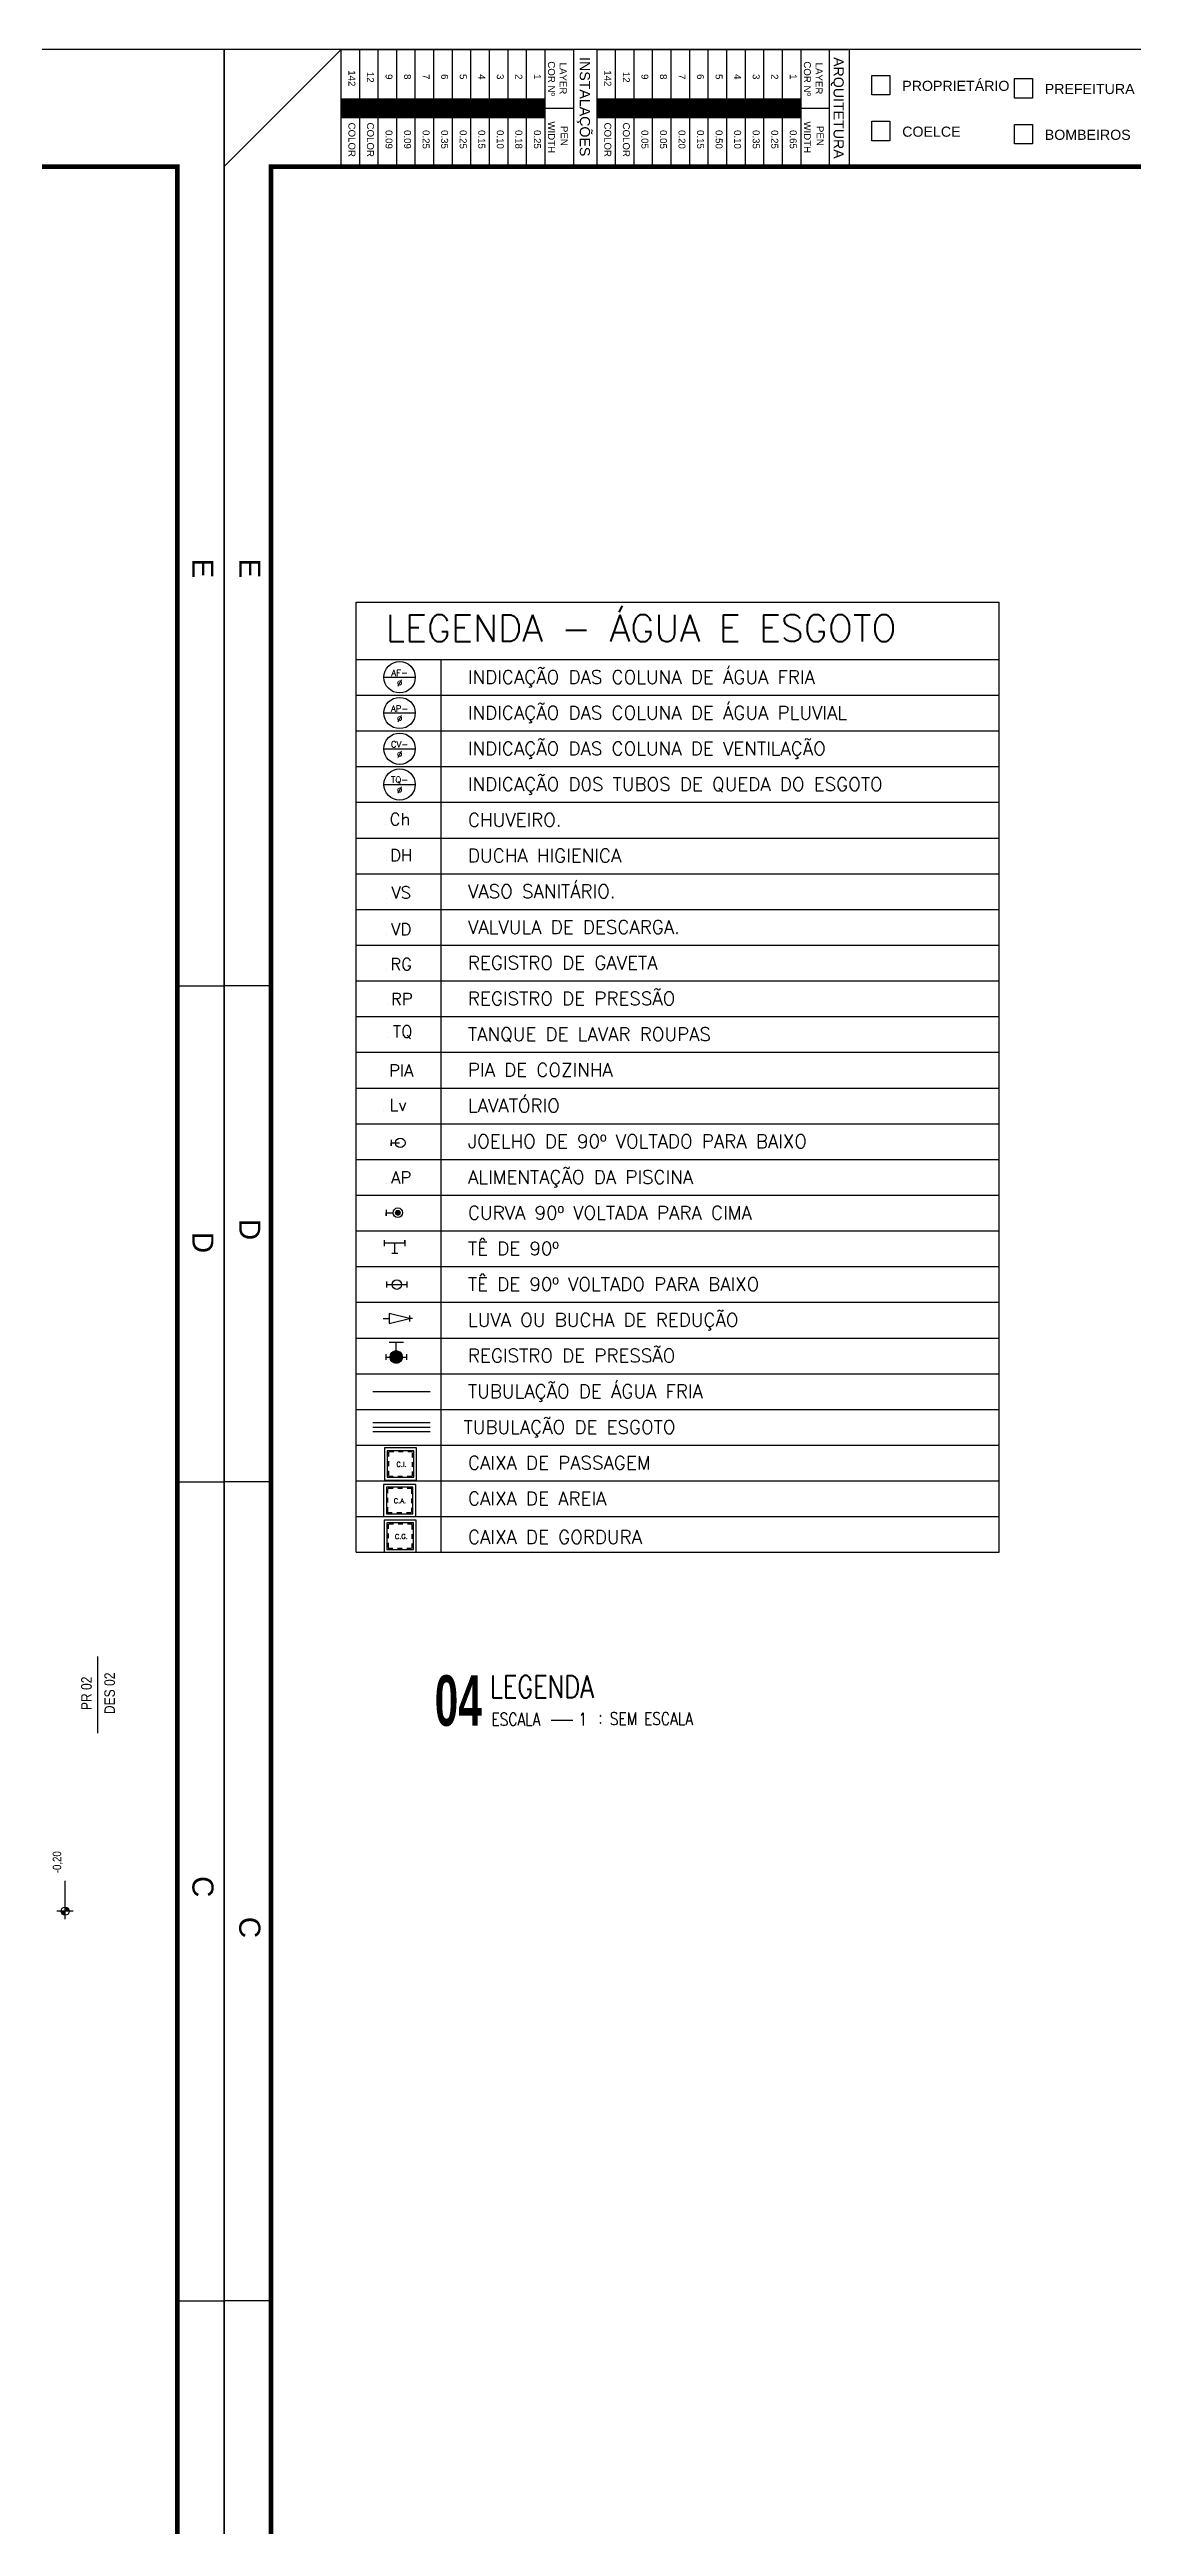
# Model space of a CAD drawing. Header units: millimetres. Extents: x 1904 to 2142, y -1319 to -1235.
# Drawn here: x 2019.3 to 2042.5, y -1287.8 to -1234.9 of the extents above; entities that cross this region are included whole.
import ezdxf
from ezdxf.enums import TextEntityAlignment as Align

# ---------------------------------------------------------------- set-up
doc = ezdxf.new("R2010")
doc.units = ezdxf.units.MM
doc.header["$LTSCALE"] = 30
doc.linetypes.add('HIDDEN', pattern=[0.375, 0.25, -0.125])
doc.linetypes.add('HIDDENX2', pattern=[0.75, 0.5, -0.25])
doc.layers.get('0').update_dxf_attribs({"linetype": 'CONTINUOUS'})
for name, color, linetype in [('arquitetura', 8, 'CONTINUOUS'), ('Eixo', 4, 'HIDDENX2'), ('HIDROGRAFIA', 4, 'CONTINUOUS'), ("PRANCHA - PROJETU'S", 7, 'CONTINUOUS'), ('TUBULAÇÃO_ESGOTO', 5, 'CONTINUOUS'), ('TUBULAÇÃO_HIDRÁULICA', 3, 'CONTINUOUS'), ('TXT_0', 7, 'CONTINUOUS'), ('TXT_1', 2, 'CONTINUOUS'), ('TXT_2', 6, 'CONTINUOUS')]:
    doc.layers.add(name, color=color, linetype=linetype)
doc.layers.add('E-Txt-W', color=7, linetype='CONTINUOUS', lineweight=20)
doc.styles.add('ADITIVOCAD', font='ROMANS.shx')
doc.styles.add('ARIAL', font='arial.ttf', dxfattribs={"height": 2})
doc.styles.add('ESC 1.100', font='ARIALN.TTF', dxfattribs={"height": 0.2})
doc.styles.add('F2', font='ARIALN.TTF')
doc.styles.add('R80', font='simplex.shx', dxfattribs={"height": 12})
doc.styles.add('REG140', font='romans.shx', dxfattribs={"width": 0.8, "height": 0.35})
doc.styles.add('REG60', font='romans.shx', dxfattribs={"width": 0.8, "height": 0.15})
doc.styles.add('REG80', font='romans.shx', dxfattribs={"width": 0.8, "height": 0.18})
doc.styles.add('SANSSERIF2', font='sanssb__.ttf', dxfattribs={"width": 0.8})

# ---------------------------------------------------------------- blocks, each defined once
blk = doc.blocks.new('ADFSGASDFG')
at = {"layer": "PRANCHA - PROJETU'S"}
h = blk.add_hatch(color=1, dxfattribs=at)
h.set_gradient(color1=(255, 0, 0), color2=(255, 0, 0), tint=1)
h.paths.add_polyline_path([(278.03, 60.265), (277.634, 60.265), (277.634, 59.869), (278.03, 59.869)])
h = blk.add_hatch(color=1, dxfattribs=at)
h.set_gradient(color1=(255, 255, 0), color2=(255, 255, 0), tint=1)
h.paths.add_polyline_path([(278.03, 59.473), (278.03, 59.869), (277.634, 59.869), (277.634, 59.473)])
h = blk.add_hatch(color=1, dxfattribs=at)
h.set_gradient(color1=(0, 255, 0), color2=(0, 255, 0), tint=1)
h.paths.add_polyline_path([(278.03, 59.473), (277.634, 59.473), (277.634, 59.077), (278.03, 59.077)])
h = blk.add_hatch(color=1, dxfattribs=at)
h.set_gradient(color1=(0, 255, 255), color2=(0, 255, 255), tint=1)
h.paths.add_polyline_path([(278.03, 59.077), (277.634, 59.077), (277.634, 58.681), (278.03, 58.681)])
h = blk.add_hatch(color=1, dxfattribs=at)
h.set_gradient(color1=(0, 0, 255), color2=(0, 0, 255), tint=1)
h.paths.add_polyline_path([(278.03, 58.681), (277.634, 58.681), (277.634, 58.285), (278.03, 58.285)])
h = blk.add_hatch(color=1, dxfattribs=at)
h.set_gradient(color1=(255, 0, 255), color2=(255, 0, 255), tint=1)
h.paths.add_polyline_path([(278.03, 58.285), (277.634, 58.285), (277.634, 57.889), (278.03, 57.889)])
h = blk.add_hatch(color=1, dxfattribs=at)
h.set_gradient(color1=(255, 255, 255), tint=1)
h.paths.add_polyline_path([(278.03, 57.889), (277.634, 57.889), (277.634, 57.493), (278.03, 57.493)])
h = blk.add_hatch(color=1, dxfattribs=at)
h.set_gradient(color1=(128, 128, 128), color2=(128, 128, 128), tint=1)
h.paths.add_polyline_path([(278.03, 57.493), (277.634, 57.493), (277.634, 57.097), (278.03, 57.097)])
h = blk.add_hatch(color=1, dxfattribs=at)
h.set_gradient(color1=(192, 192, 192), color2=(192, 192, 192), tint=1)
h.paths.add_polyline_path([(278.03, 57.097), (277.634, 57.097), (277.634, 56.701), (278.03, 56.701)])
h = blk.add_hatch(color=1, dxfattribs=at)
h.set_gradient(color1=(204, 0, 0), color2=(204, 0, 0), tint=1)
h.paths.add_polyline_path([(278.03, 56.305), (278.03, 56.701), (277.634, 56.701), (277.634, 56.305)])
h = blk.add_hatch(color=1, dxfattribs=at)
h.set_gradient(color1=(0, 153, 204), color2=(0, 153, 204), tint=1)
h.paths.add_polyline_path([(278.03, 56.305), (277.634, 56.305), (277.634, 55.909), (278.03, 55.909)])
h = blk.add_hatch(color=1, dxfattribs=at)
h.set_gradient(color1=(255, 0, 0), color2=(255, 0, 0), tint=1)
h.paths.add_polyline_path([(278.03, 54.802), (277.634, 54.802), (277.634, 54.406), (278.03, 54.406)])
h = blk.add_hatch(color=1, dxfattribs=at)
h.set_gradient(color1=(255, 255, 0), color2=(255, 255, 0), tint=1)
h.paths.add_polyline_path([(278.03, 54.01), (278.03, 54.406), (277.634, 54.406), (277.634, 54.01)])
h = blk.add_hatch(color=1, dxfattribs=at)
h.set_gradient(color1=(0, 255, 0), color2=(0, 255, 0), tint=1)
h.paths.add_polyline_path([(278.03, 54.01), (277.634, 54.01), (277.634, 53.614), (278.03, 53.614)])
h = blk.add_hatch(color=1, dxfattribs=at)
h.set_gradient(color1=(0, 255, 255), color2=(0, 255, 255), tint=1)
h.paths.add_polyline_path([(278.03, 53.614), (277.634, 53.614), (277.634, 53.218), (278.03, 53.218)])
h = blk.add_hatch(color=1, dxfattribs=at)
h.set_gradient(color1=(0, 0, 255), color2=(0, 0, 255), tint=1)
h.paths.add_polyline_path([(278.03, 53.218), (277.634, 53.218), (277.634, 52.822), (278.03, 52.822)])
h = blk.add_hatch(color=1, dxfattribs=at)
h.set_gradient(color1=(255, 0, 255), color2=(255, 0, 255), tint=1)
h.paths.add_polyline_path([(278.03, 52.822), (277.634, 52.822), (277.634, 52.426), (278.03, 52.426)])
h = blk.add_hatch(color=1, dxfattribs=at)
h.set_gradient(color1=(255, 255, 255), tint=1)
h.paths.add_polyline_path([(278.03, 52.426), (277.634, 52.426), (277.634, 52.03), (278.03, 52.03)])
h = blk.add_hatch(color=1, dxfattribs=at)
h.set_gradient(color1=(128, 128, 128), color2=(128, 128, 128), tint=1)
h.paths.add_polyline_path([(278.03, 52.03), (277.634, 52.03), (277.634, 51.634), (278.03, 51.634)])
h = blk.add_hatch(color=1, dxfattribs=at)
h.set_gradient(color1=(192, 192, 192), color2=(192, 192, 192), tint=1)
h.paths.add_polyline_path([(278.03, 51.634), (277.634, 51.634), (277.634, 51.238), (278.03, 51.238)])
h = blk.add_hatch(color=1, dxfattribs=at)
h.set_gradient(color1=(204, 0, 0), color2=(204, 0, 0), tint=1)
h.paths.add_polyline_path([(278.03, 50.842), (278.03, 51.238), (277.634, 51.238), (277.634, 50.842)])
h = blk.add_hatch(color=1, dxfattribs=at)
h.set_gradient(color1=(0, 153, 204), color2=(0, 153, 204), tint=1)
h.paths.add_polyline_path([(278.03, 50.842), (277.634, 50.842), (277.634, 50.446), (278.03, 50.446)])
at = {"layer": "PRANCHA - PROJETU'S", "color": 1}
for p, q in [((360.678, 107.346), (276.578, 107.346)), ((276.578, 107.346), (276.578, 47.946)), ((296.578, 106.346), (296.578, 107.346)), ((307.178, 106.346), (307.178, 107.346)), ((279.078, 47.946), (276.578, 50.446)), ((296.578, 48.946), (296.578, 47.946)), ((307.178, 48.946), (307.178, 47.946)), ((307.178, 48.946), (307.178, 47.946)), ((276.578, 47.946), (360.678, 47.946))]:
    blk.add_line(p, q, dxfattribs=at)
at = {"layer": "PRANCHA - PROJETU'S"}
for p, q in [((279.086, 61.299), (276.578, 61.299)), ((276.578, 55.909), (276.578, 61.272)), ((279.086, 60.876), (276.578, 60.876)), ((279.086, 60.876), (276.578, 60.876)), ((277.832, 60.265), (277.832, 60.876)), ((279.086, 60.876), (279.086, 55.909)), ((279.086, 60.265), (276.578, 60.265)), ((279.086, 59.869), (276.578, 59.869)), ((277.634, 55.909), (277.634, 60.265)), ((278.03, 55.909), (278.03, 60.265)), ((279.086, 59.473), (276.578, 59.473)), ((279.086, 59.077), (276.578, 59.077)), ((279.086, 58.681), (276.578, 58.681)), ((279.086, 58.285), (276.578, 58.285)), ((279.086, 57.889), (276.578, 57.889)), ((279.086, 57.493), (276.578, 57.493)), ((279.086, 57.097), (276.578, 57.097)), ((279.086, 56.701), (276.578, 56.701)), ((279.086, 56.305), (276.578, 56.305)), ((279.086, 55.909), (276.578, 55.909)), ((279.086, 55.413), (276.578, 55.413)), ((276.578, 50.446), (276.578, 55.413)), ((277.832, 54.802), (277.832, 55.413)), ((279.086, 55.413), (279.086, 50.446)), ((279.086, 54.802), (276.578, 54.802)), ((277.634, 50.446), (277.634, 54.802)), ((278.03, 50.446), (278.03, 54.802)), ((279.086, 54.406), (276.578, 54.406)), ((279.086, 54.01), (276.578, 54.01)), ((279.086, 53.614), (276.578, 53.614)), ((279.086, 53.218), (276.578, 53.218)), ((279.086, 52.822), (276.578, 52.822)), ((279.086, 52.426), (276.578, 52.426)), ((279.086, 52.03), (276.578, 52.03)), ((279.086, 51.634), (276.578, 51.634)), ((279.086, 51.238), (276.578, 51.238)), ((279.086, 50.842), (276.578, 50.842)), ((279.086, 50.446), (276.578, 50.446))]:
    blk.add_line(p, q, dxfattribs=at)
at = {"layer": "PRANCHA - PROJETU'S", "color": 4, "const_width": 0.1}
blk.add_lwpolyline([(279.078, 106.346), (359.678, 106.346), (359.678, 48.946), (279.078, 48.946)], close=True, dxfattribs=at)
at = {"layer": "PRANCHA - PROJETU'S"}
for points in [[(277.197, 65.206), (277.615, 65.206), (277.615, 64.821), (277.197, 64.821)], [(278.176, 65.206), (278.594, 65.206), (278.594, 64.821), (278.176, 64.821)], [(277.13, 62.158), (277.548, 62.158), (277.548, 61.773), (277.13, 61.773)], [(278.109, 62.158), (278.526, 62.158), (278.526, 61.773), (278.109, 61.773)]]:
    blk.add_lwpolyline(points, close=True, dxfattribs=at)
at = {"layer": "PRANCHA - PROJETU'S", "color": 50, "linetype": 'Continuous', "style": 'ARIAL'}
for s, p in [('E', (287.661, 106.896)), ('D', (302.065, 106.896)), ('C', (315.828, 106.896)), ('E', (287.661, 48.496)), ('D', (301.788, 48.496)), ('C', (316.698, 48.496)), ('C', (316.698, 48.496))]:
    blk.add_text(s, height=0.45, dxfattribs=at).set_placement(p, align=Align.MIDDLE)
at = {"layer": "PRANCHA - PROJETU'S", "color": 2, "style": 'ARIAL'}
for s, height, p in [('PREFEITURA', 0.2168, (277.312, 65.469)), ('BOMBEIROS', 0.2168, (278.291, 65.469)), ('PROPRIETÁRIO', 0.21676, (277.245, 62.426)), ('COELCE', 0.2168, (278.224, 62.426))]:
    blk.add_text(s, height=height, rotation=90, dxfattribs=at).set_placement(p, align=Align.TOP_LEFT)
for s, p in [('ARQUITETURA', (276.74, 61.176)), ('INSTALAÇÕES', (276.74, 55.759))]:
    blk.add_text(s, height=0.21676, dxfattribs=at).set_placement(p, align=Align.TOP_LEFT)
at = {"layer": "PRANCHA - PROJETU'S", "style": 'ARIAL'}
for s, height, p in [('COR Nº', 0.1479, (276.83, 60.474)), ('LAYER', 0.1479, (276.858, 60.724)), ('WIDTH', 0.1479, (278.113, 60.474)), ('PEN', 0.1479, (278.211, 60.747)), ('1', 0.148, (277.102, 60.173)), ('0.65', 0.1479, (278.298, 60.173)), ('3', 0.148, (277.102, 59.381)), ('2', 0.148, (277.102, 59.777)), ('0.25', 0.1479, (278.298, 59.777)), ('0.35', 0.1479, (278.298, 59.381)), ('4', 0.148, (277.102, 58.985)), ('0.10', 0.1479, (278.298, 58.985)), ('5', 0.148, (277.102, 58.589)), ('0.50', 0.1479, (278.298, 58.589)), ('6', 0.148, (277.102, 58.193)), ('7', 0.148, (277.102, 57.797)), ('0.15', 0.1479, (278.298, 58.193)), ('0.20', 0.1479, (278.298, 57.797)), ('8', 0.148, (277.102, 57.401)), ('0.05', 0.1479, (278.298, 57.401)), ('9', 0.148, (277.102, 57.005)), ('0.05', 0.1479, (278.298, 57.005)), ('142', 0.1479, (277.02, 56.213)), ('12', 0.1479, (277.055, 56.609)), ('COLOR', 0.1479, (278.138, 56.609)), ('COLOR', 0.1479, (278.138, 56.213)), ('LAYER', 0.1479, (276.858, 55.261)), ('PEN', 0.1479, (278.211, 55.284)), ('COR Nº', 0.1479, (276.83, 55.011)), ('1', 0.148, (277.102, 54.71)), ('WIDTH', 0.1479, (278.113, 55.011)), ('0.25', 0.1479, (278.298, 54.71)), ('2', 0.148, (277.102, 54.314)), ('0.18', 0.1479, (278.298, 54.314)), ('4', 0.148, (277.102, 53.522)), ('3', 0.148, (277.102, 53.918)), ('0.10', 0.1479, (278.298, 53.918)), ('0.15', 0.1479, (278.298, 53.522)), ('5', 0.148, (277.102, 53.126)), ('0.25', 0.1479, (278.298, 53.126)), ('6', 0.148, (277.102, 52.73)), ('0.35', 0.1479, (278.298, 52.73)), ('8', 0.148, (277.102, 51.938)), ('7', 0.148, (277.102, 52.334)), ('0.25', 0.1479, (278.298, 52.334)), ('0.09', 0.1479, (278.298, 51.938)), ('9', 0.148, (277.102, 51.542)), ('0.09', 0.1479, (278.298, 51.542)), ('12', 0.1479, (277.055, 51.146)), ('COLOR', 0.1479, (278.138, 51.146)), ('142', 0.1479, (277.02, 50.75)), ('COLOR', 0.1479, (278.138, 50.75))]:
    blk.add_text(s, height=height, dxfattribs=at).set_placement(p, align=Align.TOP_LEFT)
blk = doc.blocks.new('NV')
at = {"color": 7, "linetype": 'ByBlock', "ltscale": 0.5}
for p, q in [((-2.379, 0), (-1.464, 0)), ((-2.184, -0.194), (-2.184, 0.194))]:
    blk.add_line(p, q, dxfattribs=at)
at = {"color": 7, "ltscale": 2.5}
blk.add_circle((-2.184, 0), 0.0972, dxfattribs=at)
at = {"color": 7}
for points in [[(-2.184, 0), (-2.253, 0.069), (-2.282, 0), (-2.274, 0.037)], [(-2.184, 0), (-2.184, 0.097), (-2.253, 0.069), (-2.222, 0.09)], [(-2.184, 0), (-2.087, 0), (-2.116, -0.069), (-2.095, -0.037)], [(-2.184, 0), (-2.116, -0.069), (-2.184, -0.097), (-2.147, -0.09)]]:
    blk.add_solid(points, dxfattribs=at)
at = {"layer": 'E-Txt-W', "ltscale": 2.5, "style": 'REG60', "width": 0.8}
blk.add_attdef('COTAPISO', (-2.053, 0.048), '', height=0.15, dxfattribs=at)
blk = doc.blocks.new('CRBODADOSÇ')
at = {"layer": "PRANCHA - PROJETU'S", "color": 3}
blk.add_line((164.825, 196.917), (165.288, 196.917), dxfattribs=at)
at = {"layer": "PRANCHA - PROJETU'S", "color": 3, "style": 'REG80', "width": 0.8}
for s, p in [('ESCALA', (163.548, 196.799)), ('1', (165.407, 196.799)), (':', (165.829, 196.842))]:
    blk.add_text(s, height=0.27, dxfattribs=at).set_placement(p)
at = {"layer": "PRANCHA - PROJETU'S", "color": 2, "style": 'REG140', "width": 0.8}
for tag, p in [('PROJETO', (163.521, 198.067)), ('DESENHO', (163.516, 197.395))]:
    blk.add_attdef(tag, p, '', height=0.472, dxfattribs=at)
at = {"layer": "PRANCHA - PROJETU'S", "style": 'SANSSERIF2', "width": 0.6}
blk.add_attdef('00', text='', height=1.08, dxfattribs=at).set_placement((162.84, 196.795), align=Align.CENTER)
at = {"layer": "PRANCHA - PROJETU'S", "color": 3, "style": 'REG80', "width": 0.8}
blk.add_attdef('ESCALA', (166.075, 196.813), '', height=0.27, dxfattribs=at)
blk = doc.blocks.new('Adh_Afn')
blk.add_line((-0.25, 0), (0.25, 0))
blk.add_circle((0, 0), 0.25)
at = {"flags": 8}
for tag, p in [('$AF', (0, 0.07)), ('$DIAM', (0, -0.091))]:
    blk.add_attdef(tag, text='', height=0.1, dxfattribs=at).set_placement(p, align=Align.MIDDLE)
blk = doc.blocks.new('ADH_HIUTILIZ1')
blk.add_line((0.12, 0), (0.12, 0))
at = {"flags": 8}
blk.add_attdef('$N', text='', height=0.09, dxfattribs=at).set_placement((0.226, 0.042), align=Align.MIDDLE)
blk = doc.blocks.new('Adh_cx_j90b')
blk.add_lwpolyline([(-0.068, 0.022), (-0.068, -0.022), (-0.068, 0), (-0.006, 0)])
blk.add_circle((0, 0), 0.0359)
blk = doc.blocks.new('Adh_cx_c90c')
h = blk.add_hatch()
h.set_pattern_fill('_U', color=256, scale=0.002, angle=45, style=0, double=1, pattern_type=0)
h.set_pattern_definition([(45, (-6.0733674, -5.0413484), (-0.00141421356, 0.00141421356), []), (135, (-6.0733674, -5.0413484), (-0.00141421356, -0.00141421356), [])])
h.paths.add_polyline_path([(-0.017, 0, 1), (0.017, 0, 1)])
blk.add_lwpolyline([(-0.088, 0.022), (-0.088, -0.023), (-0.088, 0), (-0.036, 0)])
for radius in [0.0359, 0.017]:
    blk.add_circle((0, 0), radius)
blk = doc.blocks.new('Adh_cx_te90')
for p, q in [((-0.075, -0.0225), (-0.075, 0.0225)), ((0.075, 0), (-0.075, 0)), ((0, -0.075), (0, 0)), ((0.075, 0), (0.075, 0.0225)), ((0.075, 0.0225), (0.075, -0.0225)), ((-0.0225, -0.075), (0.0225, -0.075))]:
    blk.add_line(p, q)
blk = doc.blocks.new('Adh_cx_te90b')
for p, q in [((-0.078, 0.0225), (-0.078, -0.0225)), ((-0.078, 0), (0.078, 0)), ((0.078, -0.0225), (0.078, 0.0225))]:
    blk.add_line(p, q)
blk.add_circle((0, 0), 0.0359)
blk = doc.blocks.new('Adh_cx_lvr')
for p, q in [((0, 0), (-0.15, 0.0375)), ((-0.15, 0.0375), (-0.15, -0.0375)), ((-0.15, -0.0375), (0, 0)), ((0, 0.0225), (0, -0.0225)), ((-0.195, 0), (-0.15, 0)), ((0.0225, 0), (0, 0))]:
    blk.add_line(p, q)
blk = doc.blocks.new('Adh_acs_rg')
h = blk.add_hatch()
h.set_pattern_fill('_U', color=256, scale=0.002, angle=45, style=0, double=1)
h.set_pattern_definition([(45, (-7.4131718, -5.1711377), (-0.00141421356, 0.00141421356), []), (135, (-7.4131718, -5.1711377), (-0.00141421356, -0.00141421356), [])])
h.paths.add_polyline_path([(-0.046, 0, 1), (0.046, 0, 1)])
for p, q in [((-0.078, 0.022), (-0.078, -0.022)), ((0.053, 0.108), (-0.053, 0.108)), ((0, 0.046), (0, 0.108)), ((0.078, -0.022), (0.078, 0.022)), ((-0.078, 0), (-0.046, 0)), ((0.046, 0), (0.078, 0))]:
    blk.add_line(p, q)
blk.add_circle((0, 0), 0.046)
blk = doc.blocks.new('Adhs_RefTbl')
at = {"color": 0, "linetype": 'ByBlock', "ltscale": 0.5}
blk.add_line((-0.321, 0), (0.321, 0), dxfattribs=at)
blk = doc.blocks.new('inp_cx')
for p, q in [((40, 40), (-40, 40)), ((-40, 40), (-40, -40)), ((40, -40), (40, 40)), ((-40, -40), (40, -40))]:
    blk.add_line(p, q)
at = {"color": 1, "linetype": 'Continuous', "ltscale": 0.5}
for p, q in [((33, 33), (-33, 33)), ((-33, 33), (-33, -33)), ((33, -33), (33, 33)), ((-33, -33), (33, -33))]:
    blk.add_line(p, q, dxfattribs=at)
at = {"color": 1, "linetype": 'HIDDEN', "ltscale": 0.5}
for p, q in [((30, 30), (-30, 30)), ((-30, 30), (-30, -30)), ((30, -30), (30, 30)), ((-30, -30), (30, -30))]:
    blk.add_line(p, q, dxfattribs=at)
at = {"style": 'R80'}
blk.add_text('C.I.', height=12, dxfattribs=at).set_placement((-10, -6.9))
blk = doc.blocks.new('_cxgordu')
for p, q in [((40, 40), (-40, 40)), ((-40, 40), (-40, -40)), ((40, -40), (40, 40)), ((-40, -40), (40, -40))]:
    blk.add_line(p, q)
at = {"color": 1, "linetype": 'Continuous', "ltscale": 0.5}
for p, q in [((33, 33), (-33, 33)), ((-33, 33), (-33, -33)), ((33, -33), (33, 33)), ((-33, -33), (33, -33))]:
    blk.add_line(p, q, dxfattribs=at)
at = {"color": 1, "linetype": 'HIDDEN', "ltscale": 0.5}
for p, q in [((30, 30), (-30, 30)), ((-30, 30), (-30, -30)), ((30, -30), (30, 30)), ((-30, -30), (30, -30))]:
    blk.add_line(p, q, dxfattribs=at)
at = {"style": 'R80'}
blk.add_text('C.G.', height=12, dxfattribs=at).set_placement((-12.9, -6.9))
blk = doc.blocks.new('_cxareia')
for p, q in [((40, 40), (-40, 40)), ((-40, 40), (-40, -40)), ((40, -40), (40, 40)), ((-40, -40), (40, -40))]:
    blk.add_line(p, q)
at = {"color": 1, "linetype": 'Continuous', "ltscale": 0.5}
for p, q in [((33, 33), (-33, 33)), ((-33, 33), (-33, -33)), ((33, -33), (33, 33)), ((-33, -33), (33, -33))]:
    blk.add_line(p, q, dxfattribs=at)
at = {"color": 1, "linetype": 'HIDDEN', "ltscale": 0.5}
for p, q in [((30, 30), (-30, 30)), ((-30, 30), (-30, -30)), ((30, -30), (30, 30)), ((-30, -30), (30, -30))]:
    blk.add_line(p, q, dxfattribs=at)
at = {"style": 'R80'}
blk.add_text('C.A.', height=12, dxfattribs=at).set_placement((-14.7, -6.9))

msp = doc.modelspace()

# ---------------------------------------------------------------- linework, layer by layer
at = {"layer": 'arquitetura'}
msp.add_line((2020.372, -1270.886), (2020.372, -1269.247), dxfattribs=at)
at = {"layer": 'Eixo'}
msp.add_line((2026.245, -1264.353), (2027.469, -1264.354), dxfattribs=at)
at = {"layer": "PRANCHA - PROJETU'S", "color": 1}
for p in [(2022.068, -1283.019), (2024.068, -1283.019)]:
    msp.add_line(p, (2023.068, -1283.019), dxfattribs=at)
at = {"layer": 'TUBULAÇÃO_ESGOTO'}
for p, q in [((2027.469, -1264.258), (2026.245, -1264.257)), ((2027.469, -1264.449), (2026.245, -1264.448))]:
    msp.add_line(p, q, dxfattribs=at)
at = {"layer": 'TXT_1'}
for p, q in [((2025.892, -1267.024), (2025.892, -1246.728)), ((2025.892, -1246.728), (2039.614, -1246.728)), ((2025.892, -1267.024), (2025.892, -1246.728)), ((2039.614, -1267.024), (2039.614, -1246.728)), ((2025.892, -1247.949), (2039.614, -1247.949)), ((2027.704, -1267.024), (2027.704, -1247.949)), ((2025.892, -1248.712), (2039.614, -1248.712)), ((2025.892, -1249.475), (2039.614, -1249.475)), ((2025.892, -1250.238), (2039.614, -1250.238)), ((2025.892, -1251.001), (2039.614, -1251.001)), ((2025.892, -1251.764), (2039.614, -1251.764)), ((2025.892, -1252.527), (2039.614, -1252.527)), ((2025.892, -1253.29), (2039.614, -1253.29)), ((2025.892, -1254.053), (2039.614, -1254.053)), ((2025.892, -1254.816), (2039.614, -1254.816)), ((2025.892, -1255.579), (2039.614, -1255.579)), ((2025.892, -1256.342), (2039.614, -1256.342)), ((2025.892, -1257.105), (2039.614, -1257.105)), ((2025.892, -1257.868), (2039.614, -1257.868)), ((2025.892, -1258.631), (2039.614, -1258.631)), ((2025.892, -1259.394), (2039.614, -1259.394)), ((2025.892, -1259.394), (2039.614, -1259.394)), ((2025.892, -1260.157), (2039.614, -1260.157)), ((2025.892, -1260.92), (2039.614, -1260.92)), ((2025.892, -1261.683), (2039.614, -1261.683)), ((2025.892, -1262.446), (2039.614, -1262.446)), ((2025.892, -1263.209), (2039.614, -1263.209)), ((2025.892, -1263.209), (2039.614, -1263.209)), ((2025.892, -1263.972), (2039.614, -1263.972)), ((2025.892, -1264.735), (2039.614, -1264.735)), ((2025.892, -1265.498), (2039.614, -1265.498)), ((2025.892, -1266.261), (2039.614, -1266.261)), ((2025.892, -1267.024), (2039.614, -1267.024))]:
    msp.add_line(p, q, dxfattribs=at)

# ---------------------------------------------------------------- block references
at = {"layer": 'arquitetura'}
ref = msp.add_blockref('NV', (2019.675, -1272.724), dxfattribs=dict(at, xscale=0.8999999999999999, yscale=0.8999999999999999, zscale=0.8999999999999999, rotation=89.99999999999999))
ref.add_attrib('COTAPISO', '-0,20', (2019.591, -1273.88), dxfattribs={"layer": 'E-Txt-W', "color": 4, "ltscale": 2.5, "height": 0.18, "rotation": 90, "style": 'F2'})
at = {"layer": 'HIDROGRAFIA', "xscale": 0.008583775200052799, "yscale": 0.008583775199185364, "zscale": 0.008583775199171485}
for name, p in [('inp_cx', (2026.835, -1265.138)), ('_cxareia', (2026.818, -1265.917)), ('_cxgordu', (2026.828, -1266.68))]:
    msp.add_blockref(name, p, dxfattribs=at)
at = {"layer": "PRANCHA - PROJETU'S", "color": 1, "rotation": 270}
for p in [(1915.722, -958.341), (1975.122, -958.341)]:
    msp.add_blockref('ADFSGASDFG', p, dxfattribs=at)
at = {"layer": "PRANCHA - PROJETU'S"}
msp.add_blockref('CRBODADOSÇ', (1865.229, -1467.526), dxfattribs=at).add_auto_attribs({'ESCALA': 'SEM ESCALA', 'DESENHO': 'LEGENDA', '00': '04'})
at = {"layer": 'TUBULAÇÃO_HIDRÁULICA', "xscale": 1.907505599815886, "yscale": 1.907505599815886, "zscale": 1.907505599815886}
msp.add_blockref('Adhs_RefTbl', (2026.857, -1263.59), dxfattribs=at)
at = {"layer": 'TXT_1'}
ref = msp.add_blockref('Adh_Afn', (2026.817, -1248.33), dxfattribs=dict(at, xscale=1.335253919870773, yscale=1.335253919870773, zscale=1.33525391987112))
ref.add_attrib('$AF', 'AF-', dxfattribs={"layer": '0', "height": 0.1335, "style": 'ADITIVOCAD', "flags": 8}).set_placement((2026.817, -1248.236), align=Align.MIDDLE)
ref.add_attrib('$DIAM', '%%C', dxfattribs={"layer": '0', "height": 0.1335, "style": 'ADITIVOCAD', "flags": 8}).set_placement((2026.817, -1248.451), align=Align.MIDDLE)
ref = msp.add_blockref('Adh_Afn', (2026.817, -1249.093), dxfattribs=dict(at, xscale=1.335253919870773, yscale=1.335253919870773, zscale=1.33525391987112))
ref.add_attrib('$AF', 'AP-', dxfattribs={"layer": '0', "height": 0.1335, "style": 'ADITIVOCAD', "flags": 8}).set_placement((2026.817, -1248.999), align=Align.MIDDLE)
ref.add_attrib('$DIAM', '%%C', dxfattribs={"layer": '0', "height": 0.1335, "style": 'ADITIVOCAD', "flags": 8}).set_placement((2026.817, -1249.214), align=Align.MIDDLE)
ref = msp.add_blockref('Adh_Afn', (2026.817, -1249.856), dxfattribs=dict(at, xscale=1.335253919870773, yscale=1.335253919870773, zscale=1.33525391987112))
ref.add_attrib('$AF', 'CV-', dxfattribs={"layer": '0', "height": 0.1335, "style": 'ADITIVOCAD', "flags": 8}).set_placement((2026.817, -1249.762), align=Align.MIDDLE)
ref.add_attrib('$DIAM', '%%C', dxfattribs={"layer": '0', "height": 0.1335, "style": 'ADITIVOCAD', "flags": 8}).set_placement((2026.817, -1249.977), align=Align.MIDDLE)
ref = msp.add_blockref('Adh_Afn', (2026.817, -1250.619), dxfattribs=dict(at, xscale=1.335253919870773, yscale=1.335253919870773, zscale=1.33525391987112))
ref.add_attrib('$AF', 'TQ-', dxfattribs={"layer": '0', "height": 0.1335, "style": 'ADITIVOCAD', "flags": 8}).set_placement((2026.817, -1250.525), align=Align.MIDDLE)
ref.add_attrib('$DIAM', '%%C', dxfattribs={"layer": '0', "height": 0.1335, "style": 'ADITIVOCAD', "flags": 8}).set_placement((2026.817, -1250.74), align=Align.MIDDLE)
ref = msp.add_blockref('ADH_HIUTILIZ1', (2026.177, -1251.485), dxfattribs=dict(at, xscale=2.861258399723829, yscale=2.861258399723829, zscale=2.861258399723829))
ref.add_attrib('$N', 'Ch', dxfattribs={"layer": '0', "height": 0.2575, "style": 'ADITIVOCAD', "flags": 8}).set_placement((2026.824, -1251.364), align=Align.MIDDLE)
ref = msp.add_blockref('ADH_HIUTILIZ1', (2026.203, -1252.253), dxfattribs=dict(at, xscale=2.861258399723829, yscale=2.861258399723829, zscale=2.861258399723829))
ref.add_attrib('$N', 'DH', dxfattribs={"layer": '0', "height": 0.2575, "style": 'ADITIVOCAD', "flags": 8}).set_placement((2026.85, -1252.132), align=Align.MIDDLE)
ref = msp.add_blockref('ADH_HIUTILIZ1', (2026.203, -1253.049), dxfattribs=dict(at, xscale=2.861258399723829, yscale=2.861258399723829, zscale=2.861258399723829))
ref.add_attrib('$N', 'VS', dxfattribs={"layer": '0', "height": 0.2575, "style": 'ADITIVOCAD', "flags": 8}).set_placement((2026.85, -1252.928), align=Align.MIDDLE)
ref = msp.add_blockref('ADH_HIUTILIZ1', (2026.203, -1253.835), dxfattribs=dict(at, xscale=2.861258399723829, yscale=2.861258399723829, zscale=2.861258399723829))
ref.add_attrib('$N', 'VD', dxfattribs={"layer": '0', "height": 0.2575, "style": 'ADITIVOCAD', "flags": 8}).set_placement((2026.85, -1253.714), align=Align.MIDDLE)
ref = msp.add_blockref('ADH_HIUTILIZ1', (2026.203, -1254.582), dxfattribs=dict(at, xscale=2.861258399723829, yscale=2.861258399723829, zscale=2.861258399723829))
ref.add_attrib('$N', 'RG', dxfattribs={"layer": '0', "height": 0.2575, "style": 'ADITIVOCAD', "flags": 8}).set_placement((2026.85, -1254.461), align=Align.MIDDLE)
ref = msp.add_blockref('ADH_HIUTILIZ1', (2026.217, -1255.325), dxfattribs=dict(at, xscale=2.861258399723829, yscale=2.861258399723829, zscale=2.861258399723829))
ref.add_attrib('$N', 'RP', dxfattribs={"layer": '0', "height": 0.2575, "style": 'ADITIVOCAD', "flags": 8}).set_placement((2026.864, -1255.204), align=Align.MIDDLE)
ref = msp.add_blockref('ADH_HIUTILIZ1', (2026.235, -1256.032), dxfattribs=dict(at, xscale=2.861258399723829, yscale=2.861258399723829, zscale=2.861258399723829))
ref.add_attrib('$N', 'TQ', dxfattribs={"layer": '0', "height": 0.2575, "style": 'ADITIVOCAD', "flags": 8}).set_placement((2026.882, -1255.911), align=Align.MIDDLE)
ref = msp.add_blockref('ADH_HIUTILIZ1', (2026.203, -1256.851), dxfattribs=dict(at, xscale=2.861258399723829, yscale=2.861258399723829, zscale=2.861258399723829))
ref.add_attrib('$N', 'PIA', dxfattribs={"layer": '0', "height": 0.2575, "style": 'ADITIVOCAD', "flags": 8}).set_placement((2026.85, -1256.73), align=Align.MIDDLE)
ref = msp.add_blockref('ADH_HIUTILIZ1', (2026.137, -1257.588), dxfattribs=dict(at, xscale=2.861258399723829, yscale=2.861258399723829, zscale=2.861258399723829))
ref.add_attrib('$N', 'Lv', dxfattribs={"layer": '0', "height": 0.2575, "style": 'ADITIVOCAD', "flags": 8}).set_placement((2026.784, -1257.467), align=Align.MIDDLE)
at = {"layer": 'TXT_1', "xscale": 2.861258399723829, "yscale": 2.861258399723829, "zscale": 2.861258399723829}
for name, p in [('Adh_cx_j90b', (2026.83, -1258.276)), ('Adh_cx_c90c', (2026.779, -1259.77)), ('Adh_cx_te90', (2026.712, -1260.422)), ('Adh_cx_te90b', (2026.757, -1261.304)), ('Adh_cx_lvr', (2027.025, -1262.031)), ('Adh_acs_rg', (2026.746, -1262.852))]:
    msp.add_blockref(name, p, dxfattribs=at)
at = {"layer": 'TXT_1'}
ref = msp.add_blockref('ADH_HIUTILIZ1', (2026.203, -1259.14), dxfattribs=dict(at, xscale=2.861258399723829, yscale=2.861258399723829, zscale=2.861258399723829))
ref.add_attrib('$N', 'AP', dxfattribs={"layer": '0', "height": 0.2575, "style": 'ADITIVOCAD', "flags": 8}).set_placement((2026.85, -1259.019), align=Align.MIDDLE)

# ---------------------------------------------------------------- texts
at = {"layer": 'arquitetura', "char_height": 0.225, "attachment_point": 5, "rotation": 90, "style": 'ESC 1.100'}
for s, insert, width in [('PR 02', (2020.132, -1270.037), 1.01722), ('DES 02', (2020.627, -1270.037), 2.16943)]:
    msp.add_mtext(s, dxfattribs=dict(at, insert=insert, width=width))
at = {"layer": 'TXT_0', "style": 'ADITIVOCAD'}
for s, height, p in [('INDICAÇÃO DAS COLUNA DE ÁGUA FRIA', 0.28613, (2028.276, -1248.468)), ('INDICAÇÃO DAS COLUNA DE ÁGUA PLUVIAL', 0.28613, (2028.276, -1249.231)), ('INDICAÇÃO DAS COLUNA DE VENTILAÇÃO', 0.28613, (2028.276, -1249.994)), ('INDICAÇÃO D0S TUBOS DE QUEDA DO ESGOTO', 0.28613, (2028.276, -1250.757)), ('CHUVEIRO.', 0.2861, (2028.276, -1251.52)), ('DUCHA HIGIENICA', 0.28613, (2028.276, -1252.283)), ('VASO SANITÁRIO.', 0.28613, (2028.276, -1253.046)), ('VALVULA DE DESCARGA.', 0.28613, (2028.276, -1253.809)), ('REGISTRO DE GAVETA', 0.28613, (2028.276, -1254.572)), ('REGISTRO DE PRESSÃO', 0.28613, (2028.276, -1255.335)), ('TANQUE DE LAVAR ROUPAS', 0.28613, (2028.276, -1256.098)), ('PIA DE COZINHA', 0.28613, (2028.276, -1256.861)), ('LAVATÓRIO', 0.2861, (2028.276, -1257.624)), ('JOELHO DE 90º VOLTADO PARA BAIXO', 0.28613, (2028.276, -1258.387)), ('ALIMENTAÇÃO DA PISCINA', 0.28613, (2028.276, -1259.15)), ('CURVA 90º VOLTADA PARA CIMA', 0.28613, (2028.276, -1259.913)), ('TÊ DE 90º', 0.2861, (2028.276, -1260.676)), ('TÊ DE 90º VOLTADO PARA BAIXO', 0.28613, (2028.276, -1261.439)), ('LUVA OU BUCHA DE REDUÇÃO', 0.28613, (2028.276, -1262.202)), ('REGISTRO DE PRESSÃO', 0.28613, (2028.276, -1262.965)), ('TUBULAÇÃO DE ÁGUA FRIA', 0.28613, (2028.276, -1263.728)), ('TUBULAÇÃO DE ESGOTO', 0.28613, (2028.182, -1264.491)), ('CAIXA DE PASSAGEM', 0.28613, (2028.276, -1265.254)), ('CAIXA DE AREIA', 0.28613, (2028.276, -1266.017)), ('CAIXA DE GORDURA', 0.28613, (2028.276, -1266.84))]:
    msp.add_text(s, height=height, dxfattribs=at).set_placement(p)
at = {"layer": 'TXT_2', "style": 'ADITIVOCAD'}
msp.add_text('LEGENDA - ÁGUA E ESGOTO', height=0.57225, dxfattribs=at).set_placement((2026.515, -1247.567))

doc.saveas('drawing.dxf')
